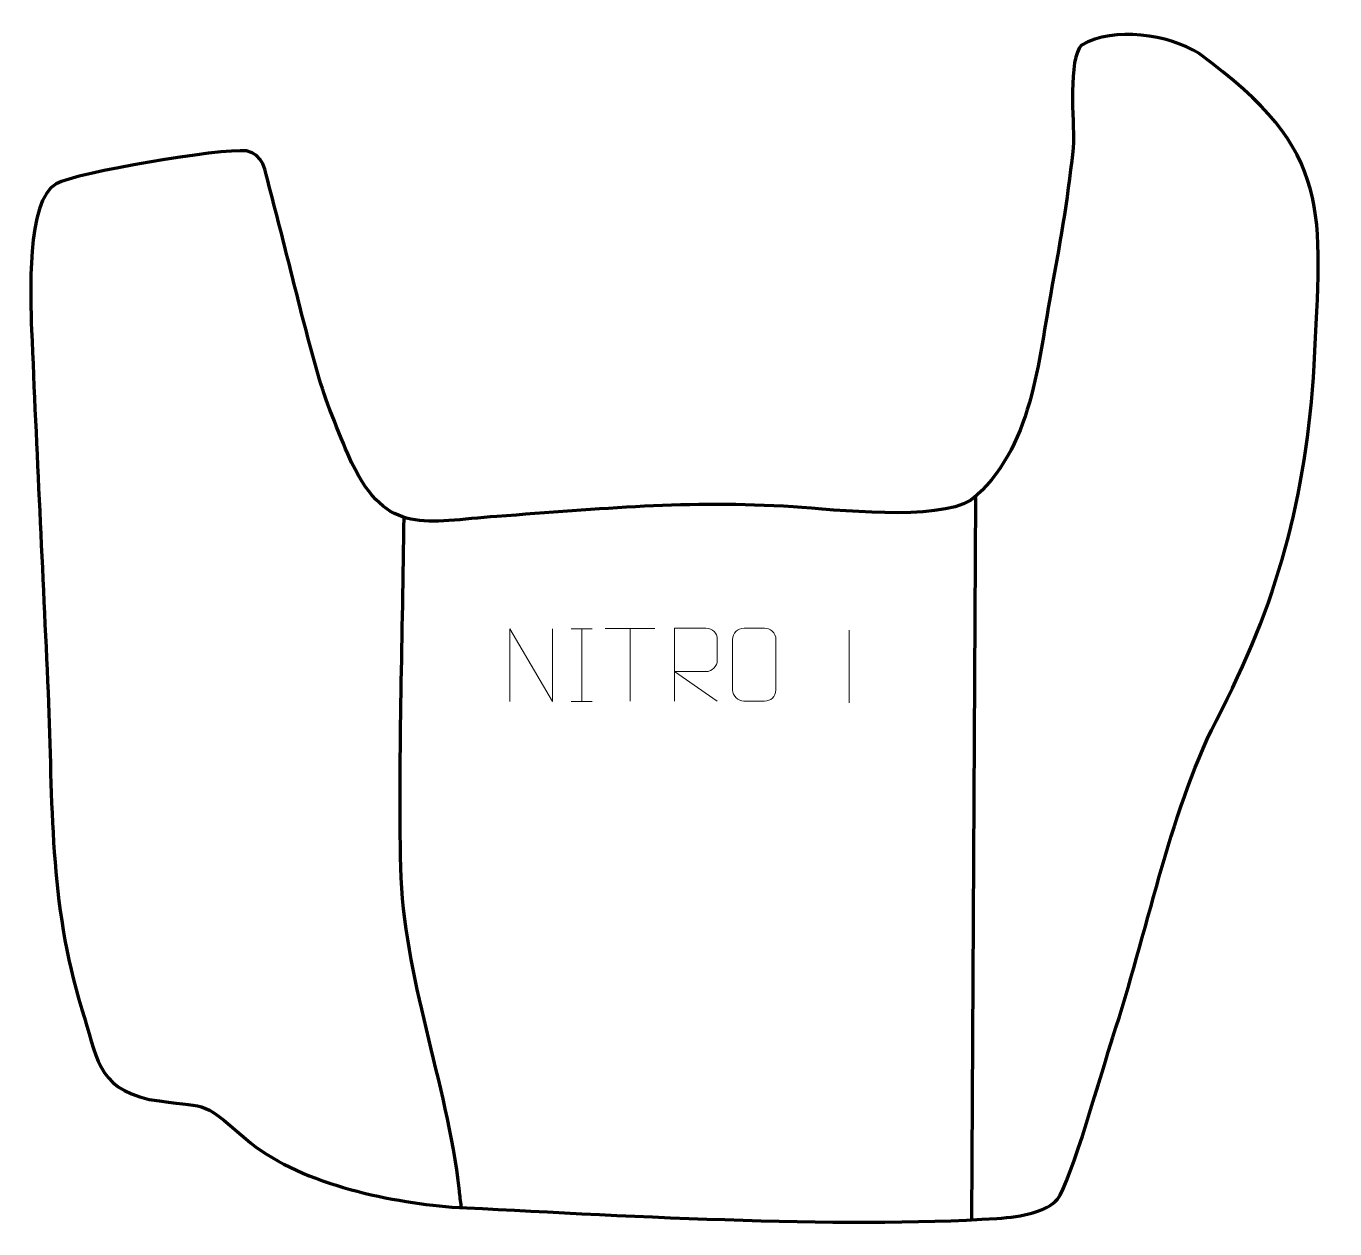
# Model space of a CAD drawing. Header units: millimetres. Extents: x -240 to 209, y -161 to 251.
import ezdxf

# ---------------------------------------------------------------- set-up
doc = ezdxf.new("R2010")
doc.units = ezdxf.units.MM
doc.header["$MEASUREMENT"] = 0
doc.layers.add('layer 2', color=7, linetype='Continuous')
doc.layers.add('layer 3', color=7, linetype='Continuous')

msp = doc.modelspace()

# ---------------------------------------------------------------- linework, layer by layer
at = {"layer": 'layer 2', "color": 142, "lineweight": 158}
msp.add_open_spline([(85.5604, 89.3513), (85.5604, 89.3513), (84.232, -158.0586), (84.232, -158.0586)], degree=3, dxfattribs=at)
msp.add_open_spline([(-110.2303, 82.6213), (-110.6385, 42.7178), (-112.1392, 2.5419), (-111.3471, -37.3328), (-111.3471, -37.3328), (-110.3649, -75.5697), (-95.6641, -109.9292), (-91.2697, -148.0617), (-91.2697, -148.0617), (-91.062, -149.8643), (-90.8585, -151.6674), (-90.6532, -153.4702)], degree=3, knots=[0, 0, 0, 0, 0.25, 0.25, 0.25, 0.25, 0.5, 0.5, 0.5, 0.5, 1, 1, 1, 1], dxfattribs=at)
at = {"layer": 'layer 2', "color": 250, "lineweight": 9}
for points, knots in [([(-73.9291, 19.4841), (-73.9291, 19.4841), (-73.9291, 44.4376), (-73.9291, 44.4376), (-73.9291, 44.4376), (-73.9291, 44.4376), (-59.2743, 19.4841), (-59.2743, 19.4841), (-59.2743, 19.4841), (-59.2743, 19.4841), (-59.2743, 44.4376), (-59.2743, 44.4376)], [0, 0, 0, 0, 0.25, 0.25, 0.25, 0.25, 0.5, 0.5, 0.5, 0.5, 1, 1, 1, 1]), ([(-17.5177, 19.6463), (-17.5177, 19.6463), (-17.5177, 44.5998), (-17.5177, 44.5998), (-17.5177, 44.5998), (-13.9229, 44.5998), (-10.3274, 44.5998), (-6.7322, 44.5998), (-6.7322, 44.5998), (-4.4069, 44.5621), (-2.8496, 43.0721), (-2.8537, 40.7057), (-2.8537, 40.7057), (-2.8541, 38.6702), (-2.8541, 35.6108), (-2.8537, 33.5748), (-2.8537, 33.5748), (-2.8602, 31.6993), (-4.6725, 29.7575), (-6.682, 29.7384), (-6.682, 29.7384), (-6.682, 29.7384), (-17.5177, 29.7384), (-17.5177, 29.7384), (-17.5177, 29.7384), (-17.5177, 29.7384), (-2.863, 19.6463), (-2.863, 19.6463)], [0, 0, 0, 0, 0.125, 0.125, 0.125, 0.125, 0.25, 0.25, 0.25, 0.25, 0.375, 0.375, 0.375, 0.375, 0.5, 0.5, 0.5, 0.5, 0.625, 0.625, 0.625, 0.625, 0.75, 0.75, 0.75, 0.75, 1, 1, 1, 1]), ([(6.2947, 44.5995), (8.6204, 44.5995), (10.9465, 44.5995), (13.2726, 44.5995), (13.2726, 44.5995), (15.2192, 44.6351), (17.2106, 43.1435), (17.2373, 40.7059), (17.2373, 40.7059), (17.2369, 34.959), (17.2369, 29.2117), (17.2373, 23.464), (17.2373, 23.464), (17.0975, 21.1406), (15.4203, 19.661), (13.2726, 19.6502), (13.2726, 19.6502), (10.9407, 19.6506), (8.6088, 19.6506), (6.2773, 19.6502), (6.2773, 19.6502), (4.3523, 19.5448), (2.3802, 21.4293), (2.3914, 23.4466), (2.3914, 23.4466), (2.3917, 29.2167), (2.3917, 34.9864), (2.3914, 40.7557), (2.3914, 40.7557), (2.3956, 42.8938), (4.1423, 44.613), (6.2947, 44.5995)], [0, 0, 0, 0, 0.11111111, 0.11111111, 0.11111111, 0.11111111, 0.22222222, 0.22222222, 0.22222222, 0.22222222, 0.33333333, 0.33333333, 0.33333333, 0.33333333, 0.44444444, 0.44444444, 0.44444444, 0.44444444, 0.55555556, 0.55555556, 0.55555556, 0.55555556, 0.66666667, 0.66666667, 0.66666667, 0.66666667, 0.77777778, 0.77777778, 0.77777778, 0.77777778, 1, 1, 1, 1])]:
    msp.add_open_spline(points, degree=3, knots=knots, dxfattribs=at)
for points in [[(-52.8584, 44.4376), (-52.8584, 44.4376), (-45.6903, 44.4376), (-45.6903, 44.4376)], [(-49.2744, 44.4376), (-49.2744, 44.4376), (-49.2744, 19.4841), (-49.2744, 19.4841)], [(-41.2286, 44.5674), (-41.2286, 44.5674), (-24.2414, 44.5674), (-24.2414, 44.5674)], [(-32.7348, 19.6374), (-32.7348, 19.6374), (-32.7348, 44.5909), (-32.7348, 44.5909)], [(42.3007, 43.9905), (42.3007, 43.9905), (42.3007, 19.0164), (42.3007, 19.0164)], [(-52.8584, 19.4841), (-52.8584, 19.4841), (-45.6903, 19.4841), (-45.6903, 19.4841)]]:
    msp.add_open_spline(points, degree=3, dxfattribs=at)
at = {"layer": 'layer 3', "color": 242, "lineweight": 158}
msp.add_open_spline([(-164.1118, 208.1298), (-158.1719, 207.0123), (-157.7389, 201.4221), (-156.2768, 195.9799), (-156.2768, 195.9799), (-150.4333, 174.0668), (-145.3075, 151.539), (-139.0453, 129.8217), (-139.0453, 129.8217), (-136.8076, 122.0613), (-131.4312, 108.8773), (-128.0556, 101.3269), (-128.0556, 101.3269), (-115.7676, 76.0358), (-102.8457, 81.1457), (-78.3915, 82.8949), (-78.3915, 82.8949), (-42.7956, 85.5027), (-12.8661, 88.4604), (23.1547, 86.1817), (23.1547, 86.1817), (37.4694, 85.2155), (72.3167, 81.1539), (83.9165, 88.4691), (83.9165, 88.4691), (105.1605, 105.5585), (107.0107, 136.3779), (111.7261, 161.6104), (111.7261, 161.6104), (114.7799, 177.9515), (117.5331, 194.3751), (119.1603, 210.9265), (119.1603, 210.9265), (119.1973, 217.8404), (117.174, 239.9319), (121.9007, 244.3741), (121.9007, 244.3741), (132.9564, 250.8564), (151.6594, 248.0721), (162.1374, 241.4456), (162.1374, 241.4456), (208.5889, 207.6493), (203.9535, 187.5017), (201.53, 134.6982), (201.53, 134.6982), (198.78, 89.3779), (189.0312, 53.0885), (167.9123, 12.8693), (167.9123, 12.8693), (151.3843, -20.3368), (144.373, -60.0125), (132.5346, -95.5327), (132.5346, -95.5327), (129.44, -105.2666), (118.0469, -145.6019), (113.591, -150.9596), (113.591, -150.9596), (110.0309, -155.2401), (101.7408, -156.9742), (92.85, -157.5651), (92.85, -157.5651), (39.0998, -161.1373), (-39.3887, -156.4338), (-93.7483, -153.6686), (-93.7483, -153.6686), (-116.1561, -151.8649), (-147.0198, -145.3257), (-164.3229, -130.3205), (-164.3229, -130.3205), (-181.0217, -115.7157), (-176.9343, -120.2543), (-197.4143, -116.7784), (-197.4143, -116.7784), (-215.7168, -112.6034), (-215.1988, -101.8366), (-220.425, -85.994), (-220.425, -85.994), (-231.7875, -49.2684), (-230.4072, -15.2216), (-232.027, 22.6095), (-232.027, 22.6095), (-233.8004, 64.0211), (-235.9559, 105.4907), (-237.656, 146.8758), (-237.656, 146.8758), (-238.0755, 157.4809), (-239.5042, 191.3729), (-229.2673, 196.8545), (-229.2673, 196.8545), (-222.0142, 200.7385), (-173.106, 209.0278), (-164.1118, 208.1298)], degree=3, knots=[0, 0, 0, 0, 0.04166667, 0.04166667, 0.04166667, 0.04166667, 0.08333333, 0.08333333, 0.08333333, 0.08333333, 0.125, 0.125, 0.125, 0.125, 0.16666667, 0.16666667, 0.16666667, 0.16666667, 0.20833333, 0.20833333, 0.20833333, 0.20833333, 0.25, 0.25, 0.25, 0.25, 0.29166667, 0.29166667, 0.29166667, 0.29166667, 0.33333333, 0.33333333, 0.33333333, 0.33333333, 0.375, 0.375, 0.375, 0.375, 0.41666667, 0.41666667, 0.41666667, 0.41666667, 0.45833333, 0.45833333, 0.45833333, 0.45833333, 0.5, 0.5, 0.5, 0.5, 0.54166667, 0.54166667, 0.54166667, 0.54166667, 0.58333333, 0.58333333, 0.58333333, 0.58333333, 0.625, 0.625, 0.625, 0.625, 0.66666667, 0.66666667, 0.66666667, 0.66666667, 0.70833333, 0.70833333, 0.70833333, 0.70833333, 0.75, 0.75, 0.75, 0.75, 0.79166667, 0.79166667, 0.79166667, 0.79166667, 0.83333333, 0.83333333, 0.83333333, 0.83333333, 0.875, 0.875, 0.875, 0.875, 0.91666667, 0.91666667, 0.91666667, 0.91666667, 1, 1, 1, 1], dxfattribs=at)

doc.saveas('drawing.dxf')
